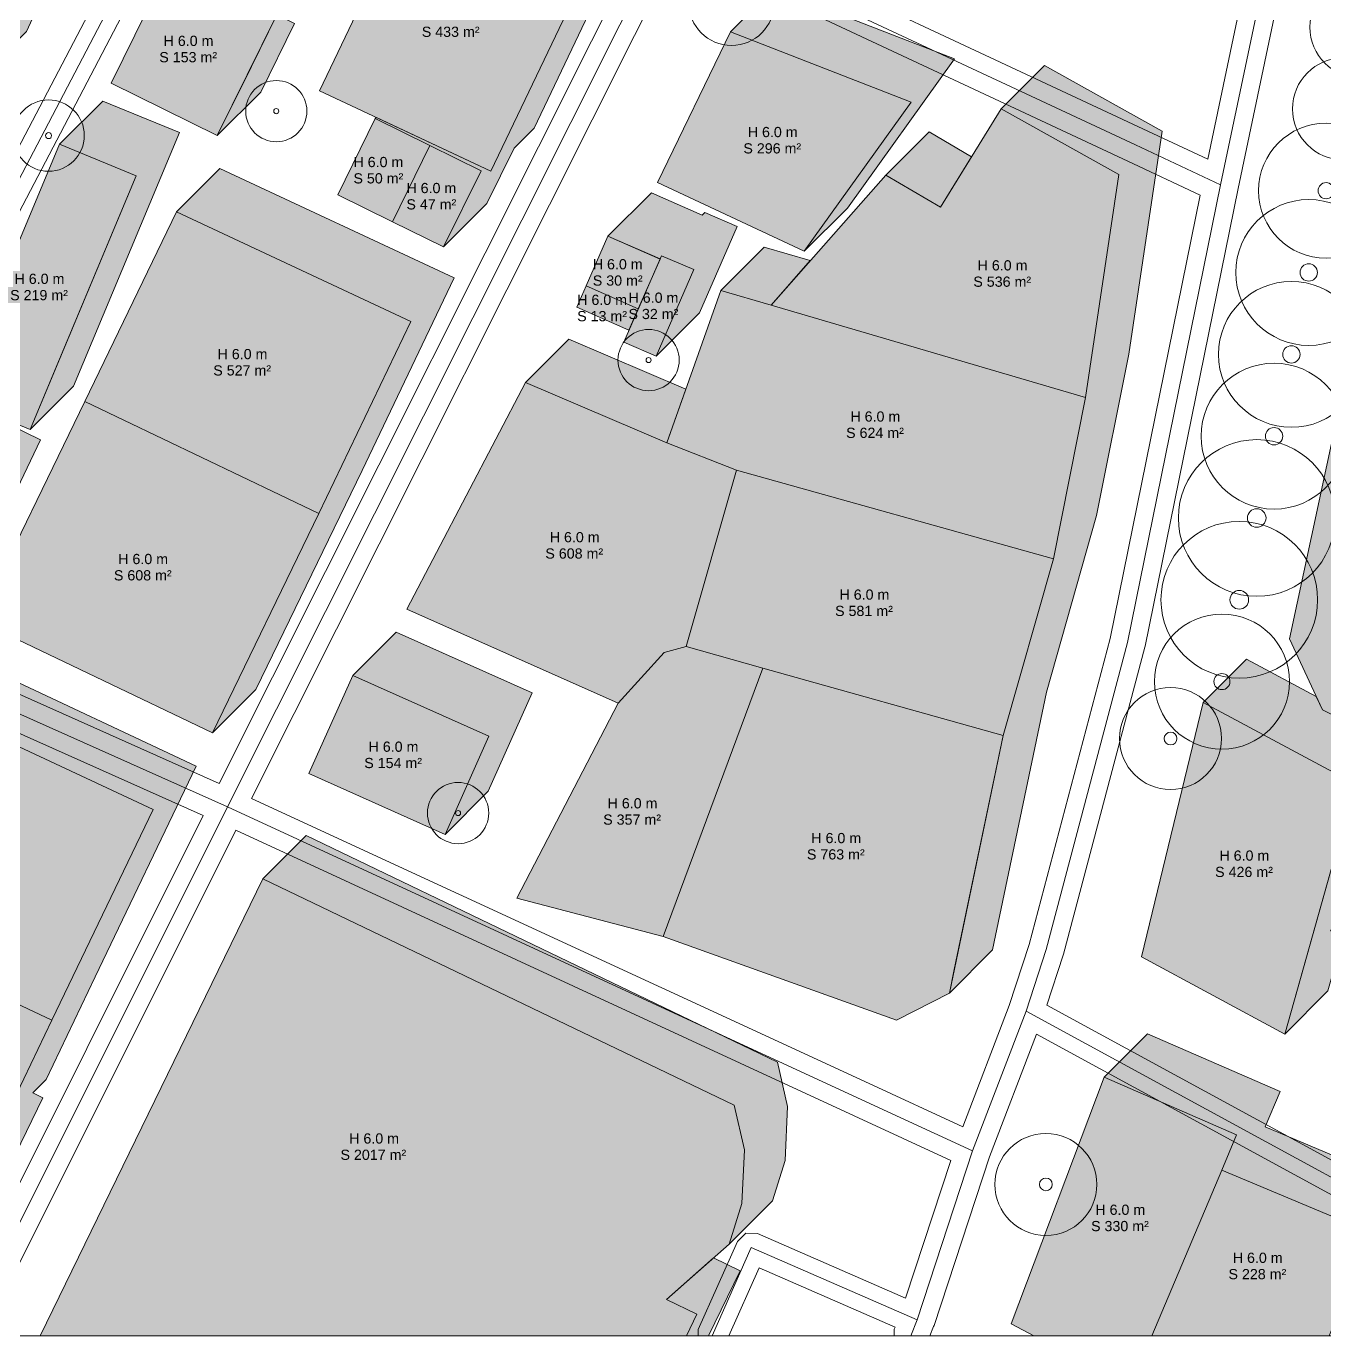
# Model space of a CAD drawing. Header units: metres. Extents: x -4 to 969, y -5 to 964.
# Drawn here: x 601.1 to 728.4, y 0 to 128.4 of the extents above; entities that cross this region are included whole.
import ezdxf

# ---------------------------------------------------------------- set-up
doc = ezdxf.new("R2010")
doc.units = ezdxf.units.M
doc.header["$MEASUREMENT"] = 0
for name, color, linetype, lineweight, true_color in [('TPX_BUILDING_AREAS_TEXT', 7, 'CONTINUOUS', 0, 0x000000), ('TPX_BUILDING_HEIGHTS_TEXT', 7, 'CONTINUOUS', 0, 0x000000), ('TPX_BUILDINGS', 7, 'CONTINUOUS', 0, 0x000000), ('TPX_BUILDINGS_HATCH', 7, 'CONTINUOUS', 0, 0xf0f0f0), ('TPX_BUILDINGS_SHADOWS_HATCH', 7, 'CONTINUOUS', 0, 0x000000), ('TPX_BUILDINGS_SHADOWS_OUTLINES', 7, 'CONTINUOUS', 0, 0x000000), ('TPX_FRAME_PROJECT', 7, 'CONTINUOUS', 0, 0x000000), ('TPX_ROADS_AXES', 7, 'CONTINUOUS', 0, 0x323232), ('TPX_ROADS_CONTOURS', 7, 'CONTINUOUS', 0, 0x646464), ('TPX_VEGETATION_TREES_INDIVIDUAL', 7, 'CONTINUOUS', 0, 0x136734)]:
    doc.layers.add(name, color=color, linetype=linetype, lineweight=lineweight, true_color=true_color)
doc.styles.add('TPX_TEXTE', font='arial.ttf')

# ---------------------------------------------------------------- blocks, each defined once
blk = doc.blocks.new('TREETR003_CR030')
at = {"layer": 'TPX_VEGETATION_TREES_INDIVIDUAL'}
for radius in [3, 0.25]:
    blk.add_circle((0, 0, 0.04), radius, dxfattribs=at)
blk = doc.blocks.new('TREETR003_CR035')
at = {"layer": 'TPX_VEGETATION_TREES_INDIVIDUAL'}
for radius in [3.5, 0.292]:
    blk.add_circle((0, 0, 0.04), radius, dxfattribs=at)
blk = doc.blocks.new('TREETR006_CR050')
at = {"layer": 'TPX_VEGETATION_TREES_INDIVIDUAL'}
for radius in [5, 0.625]:
    blk.add_circle((0, 0, 0.04), radius, dxfattribs=at)
blk = doc.blocks.new('TREETR004_CR042')
at = {"layer": 'TPX_VEGETATION_TREES_INDIVIDUAL'}
for radius in [4.19, 0.417]:
    blk.add_circle((0, 0, 0.04), radius, dxfattribs=at)
blk = doc.blocks.new('TREETR008_CR066')
at = {"layer": 'TPX_VEGETATION_TREES_INDIVIDUAL'}
for radius in [6.62, 0.788]:
    blk.add_circle((0, 0, 0.04), radius, dxfattribs=at)
blk = doc.blocks.new('TREETR009_CR077')
at = {"layer": 'TPX_VEGETATION_TREES_INDIVIDUAL'}
for radius in [7.68, 0.914]:
    blk.add_circle((0, 0, 0.04), radius, dxfattribs=at)
blk = doc.blocks.new('TREETR009_CR072')
at = {"layer": 'TPX_VEGETATION_TREES_INDIVIDUAL'}
for radius in [7.15, 0.851]:
    blk.add_circle((0, 0, 0.04), radius, dxfattribs=at)

msp = doc.modelspace()

# ---------------------------------------------------------------- hatches: boundary and pattern name
at = {"layer": 'TPX_BUILDINGS_HATCH'}
for points in [[(639.94, 143.13), (629.9, 122.06), (646.68, 114.17), (656.73, 135.24), (639.94, 143.13)], [(615.27, 134.65), (609.45, 122.81), (619.87, 117.68), (625.71, 129.51), (615.27, 134.65)], [(670.17, 127.85), (663.03, 113.08), (677.4, 106.33), (687.87, 120.94), (670.17, 127.85)], [(685.38, 113.8), (674.14, 101.04), (704.97, 91.99), (708.24, 113.87), (696.71, 120.3), (690.74, 110.67), (685.38, 113.8)], [(635.35, 119.34), (631.67, 111.86), (637.03, 109.23), (640.71, 116.7), (635.35, 119.34)], [(604.4, 116.82), (594.02, 91.95), (601.53, 88.85), (611.91, 113.72), (604.4, 116.82)], [(640.71, 116.7), (637.03, 109.23), (642.04, 106.76), (645.72, 114.23), (640.71, 116.7)], [(615.87, 110.19), (606.87, 91.61), (629.82, 80.61), (638.83, 99.46), (615.87, 110.19)], [(658.16, 107.82), (656.01, 102.95), (661.13, 100.69), (663.29, 105.57), (658.16, 107.82)], [(663.4, 105.89), (659.73, 97.43), (662.89, 96.06), (666.56, 104.53), (663.4, 105.89)], [(732.94, 105.43), (724.96, 68.32), (728.18, 61.36), (771.02, 40.23), (776.34, 50.9), (739.68, 68.97), (746.94, 102.7), (732.94, 105.43)], [(656.01, 102.95), (655.1, 100.86), (660.21, 98.59), (661.13, 100.69), (656.01, 102.95)], [(669.23, 102.49), (663.94, 87.56), (670.75, 84.88), (701.82, 76.17), (704.97, 91.99), (674.14, 101.04), (669.23, 102.49)], [(650.07, 93.48), (638.46, 71.24), (659.17, 62.01), (663.66, 67), (665.82, 67.57), (670.75, 84.88), (663.94, 87.56), (650.07, 93.48)], [(606.87, 91.61), (596.43, 70.11), (619.38, 59.11), (629.82, 80.61), (606.87, 91.61)], [(670.75, 84.88), (665.82, 67.57), (673.34, 65.46), (696.9, 58.86), (701.82, 76.17), (670.75, 84.88)], [(659.17, 62.01), (649.22, 42.92), (663.57, 39.16), (673.34, 65.46), (665.82, 67.57), (663.66, 67), (659.17, 62.01)], [(633.14, 64.75), (628.84, 55.13), (642.19, 49.16), (646.49, 58.79), (633.14, 64.75)], [(673.34, 65.46), (663.57, 39.16), (686.45, 30.93), (691.62, 33.6), (696.9, 58.86), (673.34, 65.46)], [(716.51, 62.09), (710.44, 37.17), (724.49, 29.58), (729.86, 48.62), (732.35, 47.78), (734.74, 52.32), (716.51, 62.09)], [(584.57, 42.49), (583.63, 40.4), (603.66, 30.95), (613.57, 51.6), (593.35, 61.06), (585.31, 44.09), (584.57, 42.49)], [(624.34, 44.81), (602.51, 0), (665.85, 0), (666.88, 2.13), (663.89, 3.57), (670.04, 8.98), (671.28, 12.96), (671.53, 18.24), (670.52, 22.6), (624.34, 44.81)], [(583.63, 40.4), (578.81, 30.35), (598.85, 20.89), (603.66, 30.95), (583.63, 40.4)], [(706.79, 25.37), (697.69, 1.17), (699.89, 0), (711.47, 0), (718.32, 16.24), (719.78, 19.71), (706.79, 25.37)], [(718.32, 16.24), (711.47, 0), (728.86, 0), (733.05, 10.05), (718.32, 16.24)]]:
    msp.add_hatch(color=256, dxfattribs=at).paths.add_polyline_path(points)
at = {"layer": 'TPX_BUILDINGS_SHADOWS_HATCH'}
for points in [[(635.47, 119.45), (635.35, 119.34), (640.71, 116.7), (645.72, 114.23), (642.04, 106.76), (646.28, 111), (648.96, 116.45), (650.92, 118.41), (660.97, 139.48), (644.18, 147.38), (639.94, 143.13), (656.73, 135.24), (646.68, 114.17), (635.47, 119.45)], [(589.42, 144.92), (585.17, 140.68), (592.67, 136.94), (594.08, 139.73), (600.18, 136.7), (596.65, 129.71), (591.74, 132.15), (587.52, 127.94), (590.13, 126.76), (591.66, 130.19), (598.5, 127.13), (596.94, 123.63), (601.18, 127.87), (602.75, 131.37), (599.68, 132.74), (600.89, 133.95), (604.42, 140.94), (598.32, 143.97), (595.99, 141.64), (589.42, 144.92)], [(674.41, 132.09), (670.17, 127.85), (687.87, 120.94), (677.4, 106.33), (681.64, 110.57), (692.11, 125.19), (674.41, 132.09)], [(622.39, 122.77), (619.87, 117.68), (624.12, 121.92), (627.44, 128.66), (625.71, 129.51), (622.39, 122.77)], [(692.1, 35.9), (691.62, 33.6), (695.86, 37.84), (701.15, 63.1), (706.06, 80.41), (709.21, 96.23), (712.48, 118.11), (700.95, 124.55), (696.71, 120.3), (708.24, 113.87), (704.97, 91.99), (701.82, 76.17), (696.9, 58.86), (692.1, 35.9)], [(603.66, 93.96), (601.53, 88.85), (605.77, 93.1), (616.16, 117.96), (608.65, 121.06), (604.4, 116.82), (611.91, 113.72), (603.66, 93.96)], [(689.63, 118.05), (685.38, 113.8), (690.74, 110.67), (693.8, 115.6), (689.63, 118.05)], [(620.11, 114.43), (615.87, 110.19), (638.83, 99.46), (629.82, 80.61), (619.38, 59.11), (623.63, 63.36), (634.07, 84.85), (643.07, 103.71), (620.11, 114.43)], [(662.41, 112.06), (658.16, 107.82), (663.27, 105.58), (663.4, 105.89), (666.56, 104.53), (662.89, 96.06), (667.13, 100.3), (670.81, 108.77), (667.65, 110.13), (667.39, 109.87), (662.41, 112.06)], [(673.47, 106.73), (669.23, 102.49), (674.14, 101.04), (677.98, 105.41), (673.47, 106.73)], [(661.13, 100.69), (660.21, 98.59), (660.25, 98.64), (661.92, 102.48), (661.13, 100.69)], [(654.31, 97.72), (650.07, 93.48), (663.94, 87.56), (665.8, 92.82), (654.31, 97.72)], [(597.97, 90.05), (593.73, 85.81), (598.31, 83.59), (594.01, 74.68), (598.25, 78.92), (602.55, 87.83), (597.97, 90.05)], [(565.21, 36.71), (564.23, 35.74), (598.54, 19.09), (593.12, 8.06), (597.37, 12.3), (602.78, 23.33), (601.77, 23.82), (603.09, 25.14), (607.9, 35.19), (617.81, 55.84), (597.59, 65.31), (583.04, 71.93), (578.8, 67.69), (593.35, 61.06), (613.57, 51.6), (603.66, 30.95), (598.85, 20.89), (578.81, 30.35), (565.21, 36.71)], [(637.39, 68.99), (633.14, 64.75), (646.49, 58.79), (642.19, 49.16), (646.43, 53.4), (650.73, 63.03), (637.39, 68.99)], [(628.58, 49.05), (624.34, 44.81), (670.52, 22.6), (671.53, 18.24), (671.28, 12.96), (670.04, 8.98), (674.28, 13.22), (675.52, 17.2), (675.77, 22.48), (674.76, 26.84), (628.58, 49.05)], [(726.09, 35.25), (724.49, 29.58), (728.73, 33.82), (730.21, 39.06), (728.97, 39.71), (732.05, 45.59), (732.63, 47.64), (732.35, 47.78), (729.86, 48.62), (726.09, 35.25)], [(711.03, 29.61), (706.79, 25.37), (719.78, 19.71), (718.32, 16.24), (733.05, 10.05), (747.63, 1.43), (746.83, 0), (748.69, 0), (751.87, 5.67), (737.29, 14.29), (722.57, 20.49), (724.03, 23.95), (711.03, 29.61)], [(668.51, 7.63), (663.89, 3.57), (666.88, 2.13), (665.85, 0), (668.02, 0), (671.13, 6.38), (668.51, 7.63)]]:
    msp.add_hatch(color=256, dxfattribs=at).paths.add_polyline_path(points)
h = msp.add_hatch(color=256, dxfattribs=at)
h.paths.add_polyline_path([(720.75, 66.33), (716.51, 62.09), (734.74, 52.32), (758.21, 40.14), (776.49, 30.38), (787.61, 24.53), (807.37, 13.84), (807.28, 13.67), (825.17, 3.93), (823.02, 0), (824.94, 0), (829.42, 8.17), (811.52, 17.91), (811.62, 18.08), (791.85, 28.78), (780.73, 34.62), (765.99, 42.49), (766.14, 42.64), (728.18, 61.36), (727.57, 62.67), (720.75, 66.33)])
h.paths.add_polyline_path([(744.65, 47.46), (746.27, 50.65), (763.72, 41.78), (762.1, 38.59), (744.65, 47.46)], flags=16)

# ---------------------------------------------------------------- linework, layer by layer
at = {"layer": 'TPX_BUILDINGS', "elevation": 0.04}
for points in [[(639.94, 143.13), (629.9, 122.06), (646.68, 114.17), (656.73, 135.24)], [(615.27, 134.65), (609.45, 122.81), (619.87, 117.68), (625.71, 129.51)], [(670.17, 127.85), (663.03, 113.08), (677.4, 106.33), (687.87, 120.94)], [(685.38, 113.8), (674.14, 101.04), (704.97, 91.99), (708.24, 113.87), (696.71, 120.3), (690.74, 110.67)], [(635.35, 119.34), (631.67, 111.86), (637.03, 109.23), (640.71, 116.7)], [(604.4, 116.82), (594.02, 91.95), (601.53, 88.85), (611.91, 113.72)], [(640.71, 116.7), (637.03, 109.23), (642.04, 106.76), (645.72, 114.23)], [(615.87, 110.19), (606.87, 91.61), (629.82, 80.61), (638.83, 99.46)], [(658.16, 107.82), (656.01, 102.95), (661.13, 100.69), (663.29, 105.57)], [(663.4, 105.89), (659.73, 97.43), (662.89, 96.06), (666.56, 104.53)], [(732.94, 105.43), (724.96, 68.32), (728.18, 61.36), (771.02, 40.23), (776.34, 50.9), (739.68, 68.97), (746.94, 102.7)], [(656.01, 102.95), (655.1, 100.86), (660.21, 98.59), (661.13, 100.69)], [(669.23, 102.49), (663.94, 87.56), (670.75, 84.88), (701.82, 76.17), (704.97, 91.99), (674.14, 101.04)], [(650.07, 93.48), (638.46, 71.24), (659.17, 62.01), (663.66, 67), (665.82, 67.57), (670.75, 84.88), (663.94, 87.56)], [(606.87, 91.61), (596.43, 70.11), (619.38, 59.11), (629.82, 80.61)], [(670.75, 84.88), (665.82, 67.57), (673.34, 65.46), (696.9, 58.86), (701.82, 76.17)], [(659.17, 62.01), (649.22, 42.92), (663.57, 39.16), (673.34, 65.46), (665.82, 67.57), (663.66, 67)], [(633.14, 64.75), (628.84, 55.13), (642.19, 49.16), (646.49, 58.79)], [(673.34, 65.46), (663.57, 39.16), (686.45, 30.93), (691.62, 33.6), (696.9, 58.86)], [(716.51, 62.09), (710.44, 37.17), (724.49, 29.58), (729.86, 48.62), (732.35, 47.78), (734.74, 52.32)], [(584.57, 42.49), (583.63, 40.4), (603.66, 30.95), (613.57, 51.6), (593.35, 61.06), (585.31, 44.09)], [(624.34, 44.81), (602.51, 0), (665.85, 0), (666.88, 2.13), (663.89, 3.57), (670.04, 8.98), (671.28, 12.96), (671.53, 18.24), (670.52, 22.6)], [(583.63, 40.4), (578.81, 30.35), (598.85, 20.89), (603.66, 30.95)], [(706.79, 25.37), (697.69, 1.17), (699.89, 0), (711.47, 0), (718.32, 16.24), (719.78, 19.71)], [(718.32, 16.24), (711.47, 0), (728.86, 0), (733.05, 10.05)]]:
    msp.add_lwpolyline(points, close=True, dxfattribs=at)
at = {"layer": 'TPX_BUILDINGS_SHADOWS_OUTLINES', "elevation": 0.04}
for points in [[(635.47, 119.45), (635.35, 119.34), (640.71, 116.7), (645.72, 114.23), (642.04, 106.76), (646.28, 111), (648.96, 116.45), (650.92, 118.41), (660.97, 139.48), (644.18, 147.38), (639.94, 143.13), (656.73, 135.24), (646.68, 114.17)], [(589.42, 144.92), (585.17, 140.68), (592.67, 136.94), (594.08, 139.73), (600.18, 136.7), (596.65, 129.71), (591.74, 132.15), (587.52, 127.94), (590.13, 126.76), (591.66, 130.19), (598.5, 127.13), (596.94, 123.63), (601.18, 127.87), (602.75, 131.37), (599.68, 132.74), (600.89, 133.95), (604.42, 140.94), (598.32, 143.97), (595.99, 141.64)], [(674.41, 132.09), (670.17, 127.85), (687.87, 120.94), (677.4, 106.33), (681.64, 110.57), (692.11, 125.19)], [(622.39, 122.77), (619.87, 117.68), (624.12, 121.92), (627.44, 128.66), (625.71, 129.51)], [(692.1, 35.9), (691.62, 33.6), (695.86, 37.84), (701.15, 63.1), (706.06, 80.41), (709.21, 96.23), (712.48, 118.11), (700.95, 124.55), (696.71, 120.3), (708.24, 113.87), (704.97, 91.99), (701.82, 76.17), (696.9, 58.86)], [(603.66, 93.96), (601.53, 88.85), (605.77, 93.1), (616.16, 117.96), (608.65, 121.06), (604.4, 116.82), (611.91, 113.72)], [(689.63, 118.05), (685.38, 113.8), (690.74, 110.67), (693.8, 115.6)], [(620.11, 114.43), (615.87, 110.19), (638.83, 99.46), (629.82, 80.61), (619.38, 59.11), (623.63, 63.36), (634.07, 84.85), (643.07, 103.71)], [(662.41, 112.06), (658.16, 107.82), (663.27, 105.58), (663.4, 105.89), (666.56, 104.53), (662.89, 96.06), (667.13, 100.3), (670.81, 108.77), (667.65, 110.13), (667.39, 109.87)], [(673.47, 106.73), (669.23, 102.49), (674.14, 101.04), (677.98, 105.41)], [(661.13, 100.69), (660.21, 98.59), (660.25, 98.64), (661.92, 102.48)], [(654.31, 97.72), (650.07, 93.48), (663.94, 87.56), (665.8, 92.82)], [(597.97, 90.05), (593.73, 85.81), (598.31, 83.59), (594.01, 74.68), (598.25, 78.92), (602.55, 87.83)], [(565.21, 36.71), (564.23, 35.74), (598.54, 19.09), (593.12, 8.06), (597.37, 12.3), (602.78, 23.33), (601.77, 23.82), (603.09, 25.14), (607.9, 35.19), (617.81, 55.84), (597.59, 65.31), (583.04, 71.93), (578.8, 67.69), (593.35, 61.06), (613.57, 51.6), (603.66, 30.95), (598.85, 20.89), (578.81, 30.35)], [(637.39, 68.99), (633.14, 64.75), (646.49, 58.79), (642.19, 49.16), (646.43, 53.4), (650.73, 63.03)], [(720.75, 66.33), (716.51, 62.09), (734.74, 52.32), (758.21, 40.14), (776.49, 30.38), (787.61, 24.53), (807.37, 13.84), (807.28, 13.67), (825.17, 3.93), (823.02, 0), (824.94, 0), (829.42, 8.17), (811.52, 17.91), (811.62, 18.08), (791.85, 28.78), (780.73, 34.62), (765.99, 42.49), (766.14, 42.64), (728.18, 61.36), (727.57, 62.67)], [(628.58, 49.05), (624.34, 44.81), (670.52, 22.6), (671.53, 18.24), (671.28, 12.96), (670.04, 8.98), (674.28, 13.22), (675.52, 17.2), (675.77, 22.48), (674.76, 26.84)], [(726.09, 35.25), (724.49, 29.58), (728.73, 33.82), (730.21, 39.06), (728.97, 39.71), (732.05, 45.59), (732.63, 47.64), (732.35, 47.78), (729.86, 48.62)], [(711.03, 29.61), (706.79, 25.37), (719.78, 19.71), (718.32, 16.24), (733.05, 10.05), (747.63, 1.43), (746.83, 0), (748.69, 0), (751.87, 5.67), (737.29, 14.29), (722.57, 20.49), (724.03, 23.95)], [(668.51, 7.63), (663.89, 3.57), (666.88, 2.13), (665.85, 0), (668.02, 0), (671.13, 6.38)]]:
    msp.add_lwpolyline(points, close=True, dxfattribs=at)
at = {"layer": 'TPX_FRAME_PROJECT', "elevation": 0}
msp.add_lwpolyline([(0, 0), (966.9, 0), (966.9, 960.67), (0, 960.67)], close=True, dxfattribs=at)
at = {"layer": 'TPX_ROADS_AXES', "elevation": 0.03}
for points in [[(718.21, 112.85), (729.43, 166.23), (729.9, 168.5), (743.03, 233.3)], [(578.19, 70.92), (624.01, 158.46)], [(620.86, 51.86), (664.12, 138.15)], [(718.21, 112.85), (709.86, 116.75), (664.12, 138.15)], [(693.9, 18.12), (699.14, 31.82), (701.11, 37.87), (709.09, 67.96), (718.21, 112.85)], [(620.86, 51.86), (578.19, 70.92)], [(594.82, 0), (596.53, 3.21), (620.86, 51.86)], [(693.9, 18.12), (683.03, 23.14), (620.86, 51.86)], [(699.14, 31.82), (757.61, 0)], [(687.84, 0), (688.46, 1.55), (693.9, 18.12)], [(688.46, 1.55), (672.21, 8.65), (668.38, 0)]]:
    msp.add_lwpolyline(points, dxfattribs=at)
at = {"layer": 'TPX_ROADS_CONTOURS', "elevation": 0.03}
for points in [[(741.31, 233.64), (728.18, 168.85), (727.72, 166.59), (716.95, 115.37), (710.6, 118.33), (666.24, 139.09), (686.23, 181.01), (686.24, 181.04), (704.69, 222), (704.72, 223.15), (703.94, 223.99), (702.79, 224.02), (701.95, 223.24), (683.51, 182.29), (663.54, 140.41), (626.14, 159.34), (644.94, 196.55), (651.12, 209.14), (651.14, 209.18), (656.17, 220.28), (656.21, 220.38), (665.22, 244.53), (665.28, 244.73), (667.86, 256.45)], [(758.33, 1.32), (701.18, 32.41), (702.78, 37.33), (702.81, 37.42), (710.78, 67.51), (710.8, 67.61), (719.92, 112.49), (731.14, 165.87)], [(598.1, 2.42), (621.67, 49.56), (682.3, 21.56), (691.75, 17.19), (687.32, 3.69), (672.81, 10.02), (671.67, 10.05), (670.84, 9.26), (667.01, 0.61), (667, 0), (670.02, 0), (672.98, 6.68), (686.3, 0.86), (686.21, 0.65), (686.22, 0), (689.72, 0), (690.08, 0.9), (690.12, 1.01), (695.55, 17.54), (700.15, 29.56), (754.47, 0)]]:
    msp.add_lwpolyline(points, dxfattribs=at)
for points in [[(538.89, 91.62), (564.24, 150.33), (575.55, 176.46), (621.8, 157.47), (577.64, 73.12)], [(580.37, 71.86), (624.54, 156.23), (661.78, 137.38), (620.05, 54.14)], [(623.23, 52.69), (664.93, 135.84), (709.12, 115.16), (716.22, 111.84), (707.38, 68.36), (699.44, 38.37), (697.49, 32.4), (692.93, 20.5), (683.77, 24.73)], [(556.01, 25.31), (578.74, 68.75), (618.48, 51.01), (595.64, 5.34)]]:
    msp.add_lwpolyline(points, close=True, dxfattribs=at)

# ---------------------------------------------------------------- block references
at = {"layer": 'TPX_VEGETATION_TREES_INDIVIDUAL'}
for name, p in [('TREETR004_CR042', (670.27, 130.7, 0.04)), ('TREETR006_CR050', (731.96, 128.31, 0.04)), ('TREETR006_CR050', (730.25, 120.29, 0.04)), ('TREETR003_CR030', (625.65, 120.07, 0.04)), ('TREETR003_CR035', (603.33, 117.67, 0.04)), ('TREETR008_CR066', (728.55, 112.27, 0.04)), ('TREETR009_CR072', (726.85, 104.25, 0.04)), ('TREETR009_CR072', (725.15, 96.22, 0.04)), ('TREETR003_CR030', (662.14, 95.66, 0.04)), ('TREETR009_CR072', (723.45, 88.2, 0.04)), ('TREETR009_CR077', (721.75, 80.18, 0.04)), ('TREETR009_CR077', (720.04, 72.16, 0.04)), ('TREETR008_CR066', (718.34, 64.14, 0.04)), ('TREETR006_CR050', (713.3, 58.56, 0.04)), ('TREETR003_CR030', (643.47, 51.25, 0.04)), ('TREETR006_CR050', (701.08, 14.84, 0.04))]:
    msp.add_blockref(name, p, dxfattribs=at)

# ---------------------------------------------------------------- texts
at = {"layer": 'TPX_BUILDING_AREAS_TEXT', "style": 'TPX_TEXTE'}
for s, p in [('S 433 m²', (639.91, 127.35, 0.05)), ('S 153 m²', (614.18, 124.86, 0.05)), ('S 296 m²', (671.43, 115.92, 0.05)), ('S 50 m²', (633.21, 112.98, 0.05)), ('S 47 m²', (638.4, 110.43, 0.05)), ('S 30 m²', (656.67, 102.96, 0.05)), ('S 536 m²', (693.97, 102.85, 0.05)), ('S 219 m²', (599.56, 101.53, 0.05)), ('S 13 m²', (655.14, 99.47, 0.05)), ('S 32 m²', (660.17, 99.68, 0.05)), ('S 527 m²', (619.47, 94.15, 0.05)), ('S 624 m²', (681.5, 88.03, 0.05)), ('S 608 m²', (652.02, 76.2, 0.05)), ('S 608 m²', (609.73, 74.06, 0.05)), ('S 581 m²', (680.42, 70.57, 0.05)), ('S 154 m²', (634.27, 55.66, 0.05)), ('S 357 m²', (657.69, 50.11, 0.05)), ('S 763 m²', (677.66, 46.7, 0.05)), ('S 426 m²', (717.67, 44.98, 0.05)), ('S 2017 m²', (631.94, 17.25, 0.05)), ('S 330 m²', (705.51, 10.26, 0.05)), ('S 228 m²', (718.98, 5.55, 0.05))]:
    msp.add_text(s, height=1, dxfattribs=at).set_placement(p)
at = {"layer": 'TPX_BUILDING_HEIGHTS_TEXT', "style": 'TPX_TEXTE'}
for p in [(614.6, 126.46, 0.05), (671.86, 117.52, 0.05), (633.21, 114.58, 0.05), (638.4, 112.03, 0.05), (656.67, 104.56, 0.05), (694.39, 104.45, 0.05), (599.99, 103.13, 0.05), (655.14, 101.07, 0.05), (660.17, 101.28, 0.05), (619.89, 95.75, 0.05), (681.92, 89.63, 0.05), (652.45, 77.8, 0.05), (610.15, 75.66, 0.05), (680.85, 72.17, 0.05), (634.69, 57.26, 0.05), (658.12, 51.71, 0.05), (678.09, 48.3, 0.05), (718.09, 46.58, 0.05), (632.79, 18.85, 0.05), (705.93, 11.86, 0.05), (719.4, 7.15, 0.05)]:
    msp.add_text('H 6.0 m', height=1, dxfattribs=at).set_placement(p)

doc.saveas('drawing.dxf')
